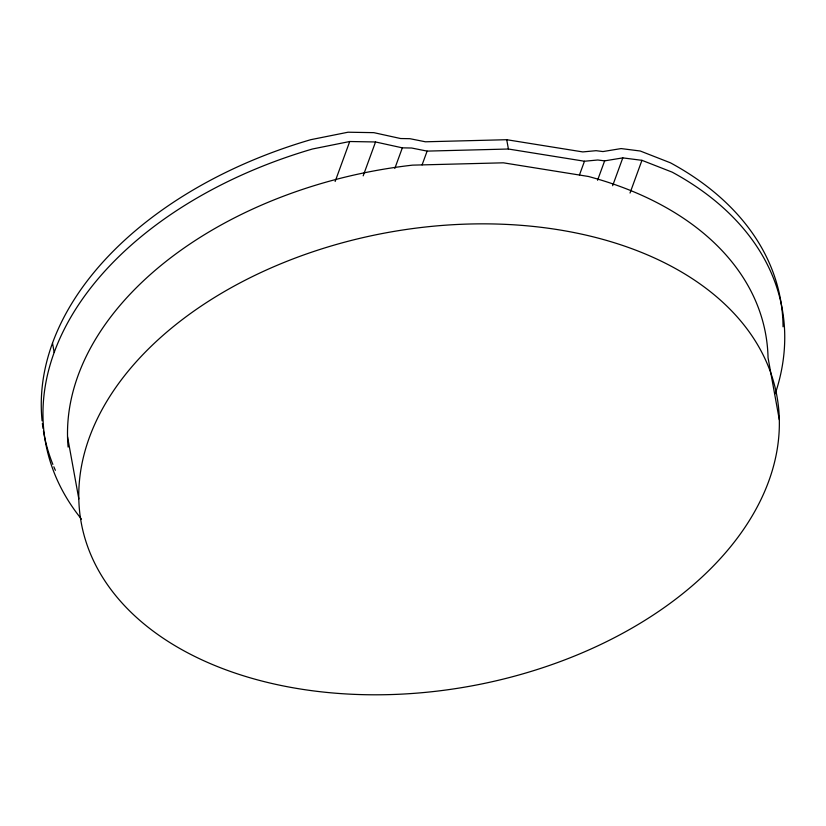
<?xml version="1.0" encoding="UTF-8"?>
<svg xmlns="http://www.w3.org/2000/svg" width="826" height="826" viewBox="0 0 826 826"><rect width="100%" height="100%" fill="white"/><g stroke="black" fill="none" stroke-linecap="round" stroke-linejoin="round"><path stroke-width="1.24" d="M335.139 181.483L349.728 141.514L375.541 141.969L402.345 147.844L411.606 148.009L427.125 151.106L508.413 149.021L584.478 161.235L597.776 159.996L604.642 160.864L622.804 157.88L641.947 160.327L672.147 172.138A374.354 244.114 -10.3 0 1 775.242 393.744M363.182 175.835L375.541 141.969M394.818 168.442L402.345 147.844M422.086 164.901L427.125 151.106M579.439 175.029L584.478 161.235M597.57 180.254L604.642 160.864M612.644 185.705L622.804 157.88M630.021 193.026L641.947 160.327M349.728 141.514L312.496 148.99A374.354 244.114 -10.3 0 0 81.475 519.131M783.048 326.807A374.354 244.114 -10.3 0 0 670.454 162.825L640.264 151.013L621.111 148.577L602.959 151.561L596.083 150.683L582.784 151.922L506.72 139.708L425.431 141.793L409.913 138.696L400.651 138.541L373.848 132.656L348.035 132.212L310.803 139.677A374.354 244.114 -10.3 0 0 42.095 420.878M779.321 419.763A353.559 230.547 -10.3 0 0 249.4 278.073A353.559 230.547 -10.3 0 0 258.486 680.139A353.559 230.547 -10.3 0 0 779.321 419.763L768.046 357.71A353.559 230.547 -10.3 0 0 588.37 176.465L503.375 162.815L412.546 165.138A353.559 230.547 -10.3 0 0 68.114 447.072M506.72 139.708L508.413 149.021M52.503 343.1L54.186 352.403M67.546 436.84L78.821 498.894M55.373 470.324A374.354 244.114 -10.3 0 1 53.845 466.793M52.864 464.408A374.354 244.114 -10.3 0 1 43.458 431.038M43.055 428.508A374.354 244.114 -10.3 0 1 42.374 423.418"/></g></svg>
